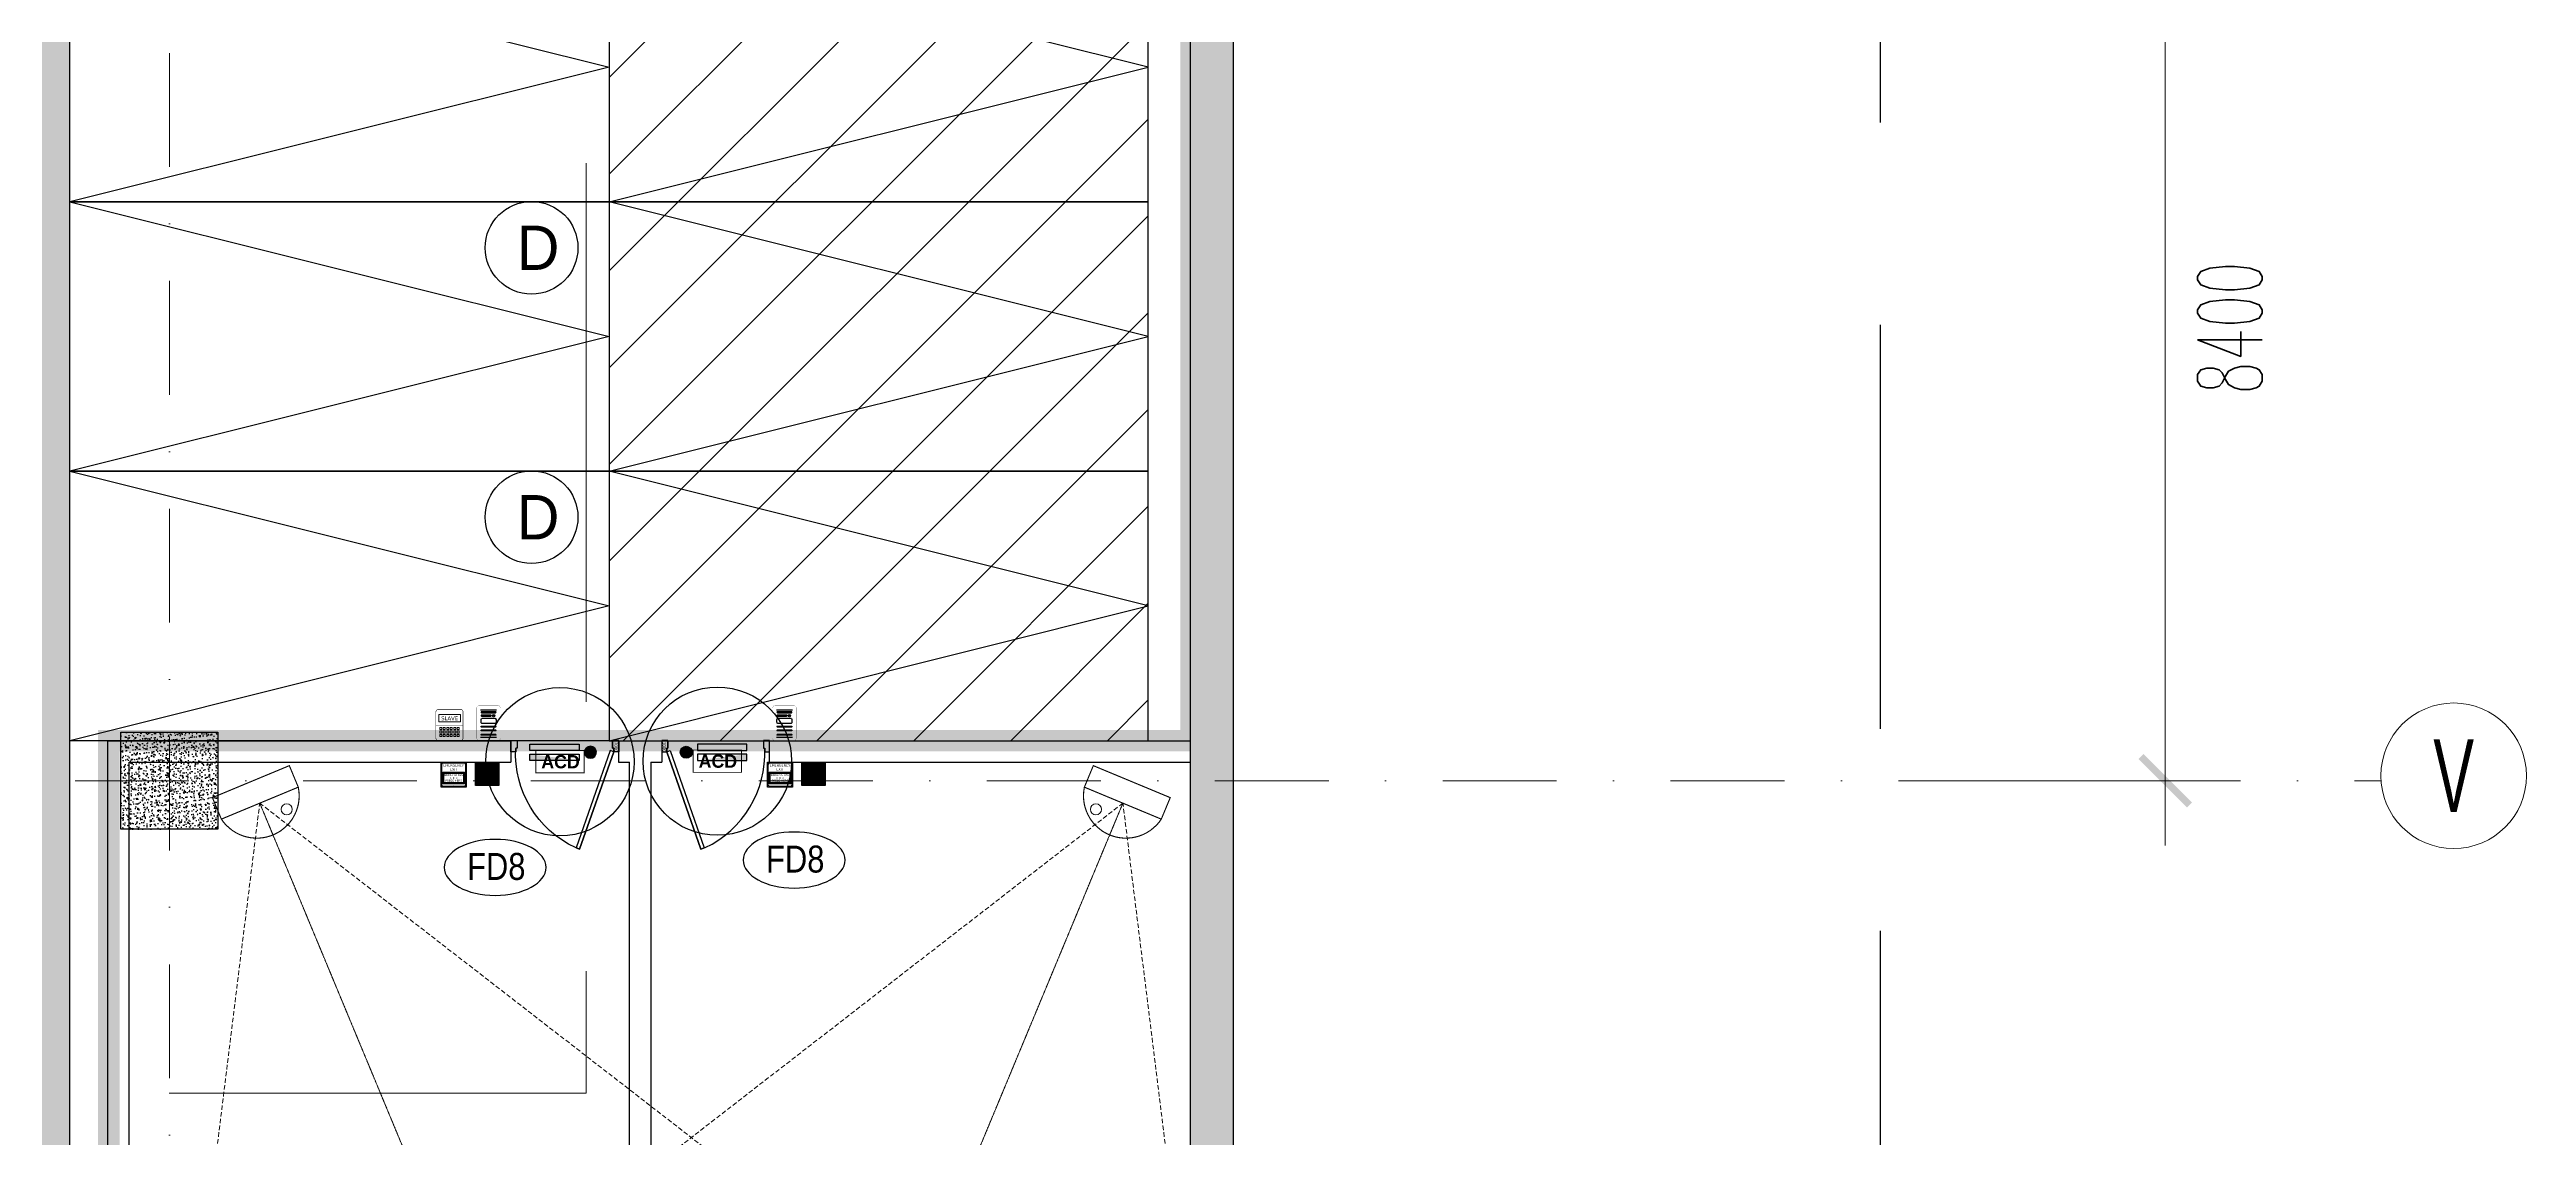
# Model space of a CAD drawing. Header units: millimetres. Extents: x 2509692 to 6766201, y 361130 to 898117.
# Drawn here: x 2626998 to 2649969, y 697283 to 707378 of the extents above; entities that cross this region are included whole.
import ezdxf
from ezdxf.enums import TextEntityAlignment as Align

# ---------------------------------------------------------------- set-up
doc = ezdxf.new("R2010")
doc.units = ezdxf.units.MM
doc.header["$LTSCALE"] = 100
for name, pattern in [('01.MAIN DRAWING_NW$0$(X-REF)S12-200-HIDDEN', [0.375, 0.25, -0.125]), ('01.NW_MACHINES$0$DASHED', [0.75, 0.5, -0.25]), ('HIDDEN', [0.375, 0.25, -0.125]), ('PAMIR A_GROUND FLOOR GRID$0$( Dashed )', [0.75, 0.5, -0.25]), ('PAMIR A_GROUND FLOOR GRID$0$ACAD_ISO05W100', [33, 24, -3, 0, -3, 0, -3]), ('PAMIR A_GROUND FLOOR GRID$0$CMP LANDSUBDIVISION$0$ACAD_ISO12W100', [21, 12, -3, 0, -3, 0, -3]), ('PAMIR A_GROUND FLOOR GRID$0$CMP LANDSUBDIVISION$0$DASHED2', [0.375, 0.25, -0.125]), ('PAMIR A_GROUND FLOOR GRID$0$DGN Style 4', [21.138408, 10.562602, -5.281301, 0.013203, -5.281301])]:
    doc.linetypes.add(name, pattern=pattern)
doc.layers.get('0').update_dxf_attribs({"color": 8})
doc.layers.get('Defpoints').update_dxf_attribs({"color": 8})
for name, color, linetype in [('4 WHEELER', 8, 'Continuous'), ('4 wheeler jockey', 8, 'Continuous'), ('4 WHEELER-RefEdit0', 8, 'Continuous'), ('A-PARKING STACH-2', 8, 'Continuous'), ('A-Text', 8, 'Continuous'), ('A_DOORS', 8, 'Continuous'), ('A_PARKING TEXT', 8, 'Continuous'), ('A_RCC', 8, 'Continuous'), ('A_STAIRCASE DIM', 8, 'Continuous'), ('ACD', 220, 'Continuous'), ('ACS-DOOR', 1, 'Continuous'), ('D-TEXT', 8, 'Continuous'), ('DOUBLE  STACK', 8, 'Continuous'), ('DRIVEWAY', 8, 'HIDDEN'), ('DW-NO', 8, 'Continuous'), ('GLASS EDGE', 8, 'Continuous'), ('PAMIR A_GROUND FLOOR GRID$0$CMP LANDSUBDIVISION$0$MP-PROP-ASSET LINE', 8, 'PAMIR A_GROUND FLOOR GRID$0$CMP LANDSUBDIVISION$0$ACAD_ISO12W100'), ('PAMIR A_GROUND FLOOR GRID$0$Columns 8.4 x 8.4 MT. GRID', 8, 'Continuous'), ('RS485 CABLE', 14, 'Continuous')]:
    doc.layers.add(name, color=color, linetype=linetype)
for name, color, linetype, lineweight in [('A-WALL', 8, 'Continuous', 30), ('AC-ZONING LINE', 8, 'Continuous', 15), ('CAMERA', 5, 'Continuous', 20), ('CAMERA RANGE', 2, '01.MAIN DRAWING_NW$0$(X-REF)S12-200-HIDDEN', 20), ('HACTH', 8, 'Continuous', 5), ('PAMIR A_GROUND FLOOR GRID$0$A_GRID 8.4 x 8.4 MT.', 8, 'PAMIR A_GROUND FLOOR GRID$0$DGN Style 4', 0), ('PAMIR A_GROUND FLOOR GRID$0$A_GRID DIMENSIONS', 8, 'Continuous', 0), ('PAMIR A_GROUND FLOOR GRID$0$A_GRID NUMBERING', 8, 'Continuous', 0), ('PAMIR A_GROUND FLOOR GRID$0$CMP LANDSUBDIVISION$0$MP-BASEMENT LIN', 8, 'PAMIR A_GROUND FLOOR GRID$0$ACAD_ISO05W100', 20)]:
    doc.layers.add(name, color=color, linetype=linetype, lineweight=lineweight)
doc.styles.add('Annotative', font='arial.ttf')
doc.styles.add('DIM_200', font='swissc.ttf', dxfattribs={"height": 400})
doc.styles.add('MtXpl_Century_Gothic', font='GOTHICB.TTF')
doc.styles.add('PAMIR A_GROUND FLOOR GRID$0$ASSET_03_GRID$0$F6', font='arial.ttf', dxfattribs={"width": 0.6})
doc.styles.add('PAMIR A_GROUND FLOOR GRID$0$ASSET_03_GRID$0$MISC', font='romans.shx', dxfattribs={"width": 0.6})
doc.styles.add('V', font='verdana.ttf')
doc.styles.add('X-REF_HVAC_Basement 02$0$X-REF_HVAC_Basement 02$0$acdim', font='romans.shx', dxfattribs={"height": 150})
doc.dimstyles.new('PAMIR A_GROUND FLOOR GRID$0$ASSET_03_GRID$0$TPCL-DIM-300', dxfattribs={"dimscale": 300, "dimtxt": 2.25, "dimasz": 1.5, "dimexe": 1.75, "dimexo": 1, "dimgap": 1, "dimtad": 2, "dimdec": 0, "dimzin": 0, "dimdsep": 46, "dimtxsty": 'PAMIR A_GROUND FLOOR GRID$0$ASSET_03_GRID$0$MISC', "dimblk": 'PAMIR A_GROUND FLOOR GRID$0$ASSET_03_GRID$0$_ArchTick', "dimcen": 1, "dimdle": 2, "dimclrd": 1, "dimclre": 1, "dimclrt": 7, "dimadec": 0, "dimazin": 0, "dimtfac": 1, "dimtdec": 0, "dimtofl": 0, "dimtmove": 0, "dimatfit": 3, "dimfxl": 1, "dimtolj": 1, "dimtzin": 0, "dimlwd": -1, "dimlwe": -1, "dimarcsym": 0})
pattern_1 = [(0, (-3035710.2255, -862793.3746), (0, 6.985), [5.08, -1.905]), (90, (-3035710.2255, -862793.3746), (-6.985, 4e-16), [5.08, -1.905])]

# ---------------------------------------------------------------- blocks, each defined once
blk = doc.blocks.new('fgngd')
at = {"layer": 'A_DOORS', "linetype": 'ByBlock', "ltscale": 0.03, "elevation": 0}
blk.add_lwpolyline([(190176, 215393), (190176, 215497), (190130, 215497), (190130, 215463), (190118, 215463), (190118, 215393), (190176, 215393), (190118, 215393), (190118, 215463), (190130, 215463), (190130, 215497), (190097, 215486), (189782, 216389), (189814, 216400), (190130, 215497), (189814, 216400), (189774, 216386, 0.303549), (189221, 215466, -0.027092)], format="xyb", dxfattribs=at)
blk.add_lwpolyline([(189176, 215497), (189176, 215393), (189233, 215393), (189233, 215463), (189221, 215463), (189221, 215497), (189176, 215497)], dxfattribs=at)
at = {"layer": 'A-Text', "linetype": 'Continuous', "ltscale": 100, "insert": (190137, 215404, 0), "char_height": 30, "width": 758.63, "attachment_point": 1, "rotation": 90, "style": 'Annotative'}
blk.add_mtext('1000', dxfattribs=at)
blk = doc.blocks.new('DGKDGHK')
at = {"layer": 'A-WALL'}
for p, q in [((3655379, 1139841), (3655379, 1148712)), ((3655379, 1148712), (3659117, 1148712)), ((3659117, 1148712, 0), (3659117, 1148512, 0)), ((3660117, 1148712), (3660417, 1148712)), ((3660117, 1148712), (3660117, 1148512)), ((3660217, 1148712), (3660517, 1148712)), ((3660517, 1148712), (3660517, 1148512)), ((3661517, 1148712), (3665417, 1148712)), ((3661517, 1148512, 0), (3661517, 1148712, 0)), ((3665417, 1148712), (3665417, 1148512)), ((3655579, 1139841), (3655579, 1148512)), ((3655579, 1148512), (3659117, 1148512)), ((3660117, 1148512), (3660217, 1148512)), ((3660217, 1139841), (3660217, 1148512)), ((3660417, 1148512), (3660517, 1148512)), ((3660417, 1148512), (3660417, 1139841)), ((3661517, 1148512, 0), (3665417, 1148512)), ((3655579, 1139841), (3655379, 1139841)), ((3660417, 1139841), (3660217, 1139841))]:
    blk.add_line(p, q, dxfattribs=at)
at = {"layer": 'A_DOORS', "xscale": -1, "rotation": 179.9843133078887}
blk.add_blockref('fgngd', (3470001, 1364158, 0), dxfattribs=at)
at = {"layer": 'A_DOORS', "rotation": 180.0156866921113}
blk.add_blockref('fgngd', (3850634, 1364158, 0), dxfattribs=at)
blk = doc.blocks.new('CAR PARKING 2500X5000')
at = {"layer": '4 WHEELER-RefEdit0', "linetype": 'ByBlock', "lineweight": -2, "ltscale": 0.5}
blk.add_lwpolyline([(-2500, 0), (0, 0), (0, -5000), (-2500, -5000)], close=True, dxfattribs=at)
blk.add_lwpolyline([(-2500, -5000), (-1250, 0), (0, -5000)], dxfattribs=at)
blk = doc.blocks.new('qdfesw')
at = {"layer": '4 wheeler jockey', "linetype": 'ByBlock', "lineweight": -2, "ltscale": 0.5}
blk.add_lwpolyline([(2705606, 1306842), (2708106, 1306842), (2708106, 1311842), (2705606, 1311842)], close=True, dxfattribs=at)
blk.add_lwpolyline([(2705606, 1311842), (2706856, 1306842), (2708106, 1311842)], dxfattribs=at)
blk = doc.blocks.new('JOCKEY PARK')
at = {"layer": 'A_STAIRCASE DIM', "transparency": 33554687}
h = blk.add_hatch(dxfattribs=at)
h.set_pattern_fill('ANSI31', color=8, scale=200)
h.set_pattern_definition([(45, (1000500, -500), (-449.0128, 449.0128), [])])
h.paths.add_polyline_path([(3526745, 803042), (3531888, 803042), (3531888, 787065), (3526745, 787065)])
h.paths.add_polyline_path([(3526888, 786165), (3531888, 786165), (3531888, 776165), (3526888, 776165)])
h.paths.add_polyline_path([(3526888, 775165), (3531883, 775165), (3531883, 755865), (3526888, 755865)])
h.paths.add_polyline_path([(3526888, 741565), (3531888, 741565), (3531888, 730665), (3526888, 730665)])
h.paths.add_polyline_path([(3526888, 724765), (3531888, 724765), (3531888, 702965), (3526888, 702965)])
h.paths.add_polyline_path([(3526888, 697065), (3531888, 697065), (3531888, 692065), (3526888, 692065)])
h.paths.add_polyline_path([(3565488, 766765), (3570488, 766765), (3570488, 759265), (3565488, 759265)])
h.paths.add_polyline_path([(3594211, 766765), (3599211, 766765), (3599211, 759265), (3594211, 759265)])
h.paths.add_polyline_path([(3632688, 811365), (3637688, 811365), (3637688, 750865), (3632688, 750865)])
h.paths.add_polyline_path([(3603738, 707470), (3619638, 707470), (3619638, 702470), (3603738, 702470)])
h.paths.add_polyline_path([(3632688, 739065), (3637688, 739065), (3637688, 700465), (3632688, 700465)])
h.paths.add_polyline_path([(3578660, 799643), (3586160, 799643), (3586160, 794643), (3578660, 794643)])
h.paths.add_polyline_path([(3565260, 803043), (3570260, 803043), (3570260, 795543), (3565260, 795543)])
h.paths.add_polyline_path([(3615888, 820665), (3615888, 821075)])
h.paths.add_polyline_path([(3561860, 863093), (3577760, 863093), (3577760, 858093), (3561860, 858093)])
h.paths.add_polyline_path([(3589560, 863093), (3594560, 863093), (3594560, 858093), (3589560, 858093)])
h.paths.add_polyline_path([(3595460, 863093), (3602960, 863093), (3602960, 858093), (3595460, 858093)])
h.paths.add_polyline_path([(3620538, 863093), (3636438, 863093), (3636438, 858093), (3620538, 858093)])
at = {"layer": '4 wheeler jockey', "rotation": 90}
for p in [(4944530, -2000141), (4944530, -2002641), (4944530, -2005141)]:
    blk.add_blockref('qdfesw', p, dxfattribs=at)
blk = doc.blocks.new('PAMIR A_GROUND FLOOR GRID$0$ASSET LINE')
at = {"layer": 'PAMIR A_GROUND FLOOR GRID$0$CMP LANDSUBDIVISION$0$MP-BASEMENT LIN', "color": 3, "linetype": 'PAMIR A_GROUND FLOOR GRID$0$( Dashed )', "ltscale": 100, "flags": 128}
for points in [[(5601412, 408058), (5601412, 591058), (5713543, 591058), (5713543, 408058)], [(5607412, 414058), (5607412, 582058), (5707543, 582058), (5707543, 414058)]]:
    blk.add_lwpolyline(points, close=True, dxfattribs=at)
at = {"layer": 'PAMIR A_GROUND FLOOR GRID$0$CMP LANDSUBDIVISION$0$MP-PROP-ASSET LINE', "linetype": 'PAMIR A_GROUND FLOOR GRID$0$CMP LANDSUBDIVISION$0$DASHED2', "ltscale": 150, "flags": 128}
blk.add_lwpolyline([(5595412, 402058), (5595412, 597058), (5719543, 597058), (5719543, 402058)], close=True, dxfattribs=at)
blk = doc.blocks.new('PAMIR A_GROUND FLOOR GRID$0$ASSET_03_GRID$0$_ArchTick')
at = {"color": 0, "linetype": 'ByBlock', "const_width": 0.15}
blk.add_lwpolyline([(-0.5, -0.5), (0.5, 0.5)], dxfattribs=at)
blk = doc.blocks.new('*D89')
at = {"layer": 'Defpoints', "color": 0, "linetype": 'Continuous', "ltscale": 1500000.0, "transparency": 16777216}
for p in [(2644484, 708993), (2644484, 700593), (2646619, 700593)]:
    blk.add_point(p, dxfattribs=at)
at = {"layer": 'PAMIR A_GROUND FLOOR GRID$0$A_GRID DIMENSIONS', "color": 9, "linetype": 'Continuous', "ltscale": 1500000.0, "transparency": 16777216}
for p, q in [((2646619, 709593), (2646619, 699993)), ((2644784, 708993), (2647144, 708993)), ((2644784, 700593), (2647144, 700593))]:
    blk.add_line(p, q, dxfattribs=at)
at = {"layer": 'PAMIR A_GROUND FLOOR GRID$0$A_GRID DIMENSIONS', "color": 9, "linetype": 'Continuous', "ltscale": 1500000.0, "transparency": 16777216, "xscale": 450, "yscale": 450, "zscale": 450}
for p, rotation in [((2646619, 708993), 90), ((2646619, 700593), 270)]:
    blk.add_blockref('PAMIR A_GROUND FLOOR GRID$0$ASSET_03_GRID$0$_ArchTick', p, dxfattribs=dict(at, rotation=rotation))
at = {"layer": 'PAMIR A_GROUND FLOOR GRID$0$A_GRID DIMENSIONS', "color": 7, "linetype": 'Continuous', "ltscale": 1500000.0, "transparency": 16777216, "insert": (2647219, 704793), "char_height": 600, "attachment_point": 5, "rotation": 90, "style": 'PAMIR A_GROUND FLOOR GRID$0$ASSET_03_GRID$0$MISC'}
blk.add_mtext('\\A1;8400', dxfattribs=at)
blk = doc.blocks.new('PAMIR A_GROUND FLOOR GRID$0$ASSET_03_GRID$0$A')
blk.add_circle((0, 0), 4)
at = {"style": 'PAMIR A_GROUND FLOOR GRID$0$ASSET_03_GRID$0$F6', "width": 0.6}
blk.add_attdef('GRTAG', text='', height=4, dxfattribs=at).set_placement((0, 0), align=Align.MIDDLE)
blk = doc.blocks.new('PAMIR A_GROUND FLOOR GRID$0$gfhjd')
at = {"layer": 'PAMIR A_GROUND FLOOR GRID$0$Columns 8.4 x 8.4 MT. GRID', "transparency": 33554505}
h = blk.add_hatch(dxfattribs=at)
h.set_pattern_fill('AR-CONC', color=8, scale=0.5)
h.set_pattern_definition([(50, (2668641.195, 1117441.09), (91.092334, -7.969543), [9.525, -104.775]), (355, (2668641.2, 1117441.09), (-17.62171, 95.52842), [7.62, -83.82029]), (100.451445, (2668648.79, 1117440.43), (73.470624, 87.558876), [8.095004, -89.04512]), (46.1842, (2668641.2, 1117466.49), (135.53952, -21.02116), [14.2875, -157.1625]), (96.63556, (2668652.49, 1117464.74), (118.70207, 123.71306), [12.14251, -133.5678]), (351.18415, (2668641.2, 1117466.49), (118.70207, 123.71306), [11.42998, -125.72987]), (21, (2668653.895, 1117460.14), (75.807196, -51.1326), [9.525, -104.775]), (326, (2668653.9, 1117460.14), (30.901014, 92.09398), [7.62, -83.82]), (71.451445, (2668660.21, 1117455.88), (106.70821, 40.961384), [8.095004, -89.04497]), (37.5, (2668641.195, 1117441.09), (1.544302, 42.2775194), [0, -82.804, 0, -85.09, 0, -84.1375]), (7.5, (2668641.195, 1117441.09), (33.409831, 50.090287), [0, -48.514, 0, -80.899, 0, -32.0675]), (327.5, (2668612.874, 1117441.09), (67.795298, -2.864372), [0, -31.75, 0, -99.06, 0, -131.445]), (317.5, (2668600.174, 1117441.09), (74.06459, 12.713246), [0, -41.275, 0, -65.786, 0, -93.345])])
h.paths.add_polyline_path([(2555360, 1057637), (2556260, 1057637), (2556260, 1056737), (2555361, 1056737)])
at = {"layer": 'PAMIR A_GROUND FLOOR GRID$0$Columns 8.4 x 8.4 MT. GRID', "lineweight": 30}
blk.add_lwpolyline([(2555361, 1057637), (2556260, 1057637), (2556260, 1056737), (2555361, 1056737)], close=True, dxfattribs=at)
blk = doc.blocks.new('A$C8c9960d7')
at = {"layer": 'PAMIR A_GROUND FLOOR GRID$0$Columns 8.4 x 8.4 MT. GRID'}
blk.add_blockref('PAMIR A_GROUND FLOOR GRID$0$gfhjd', (72300, -356594), dxfattribs=at)
blk = doc.blocks.new('TAG_200')
at = {"layer": 'D-TEXT'}
blk.add_ellipse((-45, 350), major_axis=(-756, 0), ratio=0.550599, dxfattribs=at)
at = {"layer": 'D-TEXT', "style": 'DIM_200'}
blk.add_attdef('DW', text='', height=400, dxfattribs=at).set_placement((433, 366), align=Align.MIDDLE_CENTER)
blk = doc.blocks.new('SEG')
at = {"layer": 'DRIVEWAY', "linetype": 'Continuous'}
blk.add_line((3127188, 692593), (3127188, 741749), dxfattribs=at)
blk = doc.blocks.new('A$C29A2079D')
at = {"layer": 'HACTH', "true_color": 0xf7f2ee, "transparency": 33554602}
h = blk.add_hatch(dxfattribs=at)
h.set_pattern_fill('ANGLE')
h.set_pattern_definition(pattern_1)
edge = h.paths.add_edge_path()
edge.add_line((74678, -8850), (75151, -8850))
edge.add_line((75151, -8850), (75151, 5800))
edge.add_line((75151, 5800), (101366, 5800))
edge.add_arc((101366, 6300), 500, 270, 360)
edge.add_line((101866, 6300), (101866, 11000))
edge.add_arc((101366, 11000), 500, 0, 90)
edge.add_line((101366, 11500), (17750, 11500))
edge.add_arc((17750, 11000), 500, 90, 180)
edge.add_line((17250, 11000), (17250, -8850))
edge.add_line((17250, -8850), (14228, -8850))
edge.add_arc((14228, -9350), 500, 89.9998, 180)
edge.add_line((13728, -9350), (13728, -15850))
edge.add_arc((14228, -15850), 500, 180, 270)
edge.add_line((14228, -16350), (17478, -16350))
edge.add_line((17478, -16350), (17478, -50929))
edge.add_line((17478, -50929), (7978, -50929))
edge.add_arc((7978, -50429), 500, 180, 270, ccw=False)
edge.add_line((7478, -50429), (7478, -42325))
edge.add_arc((6978, -42325), 500, 0, 90.0003)
edge.add_line((6978, -41825), (3586, -41825))
edge.add_arc((3586, -42325), 500, 90.0003, 180.0017)
edge.add_line((3086, -42325), (3086, -59251))
edge.add_line((3086, -59251), (1175, -59251))
edge.add_arc((1175, -59751), 500, 90.0125, 179.9888)
edge.add_line((675, -59751), (667, -103029))
edge.add_spline(control_points=[(667, -103029), (702, -103334), (770, -103917), (1633, -104788), (2901, -104986), (3058, -105753), (3088, -105901)], knot_values=[0, 0, 0, 0, 894.923904, 1708.274926, 3539.028112, 3976.033279, 3976.033279, 3976.033279, 3976.033279], degree=3, periodic=0)
edge.add_line((3088, -105901), (3084, -120205))
edge.add_spline(control_points=[(3084, -119850), (3085, -120025), (3090, -120889), (1674, -121331), (753, -122299), (701, -122943), (677, -123229)], knot_values=[0, 0, 0, 0, 503.03039, 2487.793322, 3539.319114, 4374.600504, 4374.600504, 4374.600504, 4374.600504], degree=3, periodic=0)
edge.add_line((677, -123229), (677, -170200))
edge.add_arc((1177, -170200), 500, 180, 270)
edge.add_line((1177, -170700), (7478, -170700))
edge.add_line((7478, -170700), (90978, -170700))
edge.add_arc((90978, -170200), 500, 270, 360.0004)
edge.add_line((91478, -170200), (91477, -121044))
edge.add_line((91477, -121044), (84677, -121044))
edge.add_line((84677, -121044), (84677, -137450))
edge.add_line((84677, -137450), (74678, -137450))
edge.add_line((74678, -137450), (74678, -111850))
edge.add_arc((75178, -111850), 500, 90, 180, ccw=False)
edge.add_line((75178, -111350), (91478, -111350))
edge.add_line((91478, -111350), (91477, -50850))
edge.add_line((91477, -50850), (75178, -50850))
edge.add_arc((75178, -50350), 500, 180, 270, ccw=False)
edge.add_line((74678, -50350), (74678, -8850))
h.paths.add_polyline_path([(24751, -22800, -0.414213), (25251, -22300), (67150, -22300, -0.414214), (67650, -22800), (67650, -50850), (24751, -50850)], flags=16)
h.paths.add_polyline_path([(16978, -58350, -0.414214), (17478, -58850), (17478, -103350, -0.414213), (16978, -103850), (7978, -103850, -0.414214), (7478, -103350), (7478, -58850, -0.414214), (7978, -58350)], flags=16)
h.paths.add_polyline_path([(24550, -57648), (67378, -57648, -0.414214), (67878, -58148), (67878, -67650), (51077, -67650), (51077, -95450), (41077, -95450), (41077, -67650), (24050, -67650), (24050, -58148, -0.414213)], flags=16)
h.paths.add_polyline_path([(24278, -75150), (34278, -75150), (34278, -100850), (57877, -100850), (57877, -75150), (67878, -75150), (67878, -103850, -0.414214), (65878, -105850), (26278, -105850, -0.414214), (24278, -103850)], flags=16)
h.paths.add_polyline_path([(24751, -17250), (24751, -16350), (25178, -16350), (25178, -8850), (24751, -8850), (24751, 5800), (67650, 5800), (67650, -17250)], flags=16)
h.paths.add_polyline_path([(74677, -58850, -0.414214), (75177, -58350), (84677, -58350), (84678, -103850), (75177, -103850, -0.414214), (74677, -103350)], flags=16)
h.paths.add_polyline_path([(17477, -111850), (17477, -164729, -0.414214), (16977, -165229), (7977, -165229, -0.414214), (7477, -164729), (7477, -111350), (16977, -111350, -0.414214)], flags=16)
h.paths.add_polyline_path([(67878, -111350), (67878, -119829), (67650, -119829), (67650, -139400, -0.414214), (67150, -139900), (25251, -139900, -0.414214), (24751, -139400), (24751, -111350)], flags=16)
h.paths.add_polyline_path([(84450, -144950), (84450, -164323, -0.414213), (83950, -164823), (67528, -164823), (67528, -164550), (41474, -164550), (41474, -164979), (24627, -164979), (24628, -153350), (25178, -153350), (25178, -145850), (24751, -145850), (24751, -144950)], flags=16)
at = {"layer": 'DRIVEWAY'}
blk.add_blockref('SEG', (-3035711, -862793), dxfattribs=at)
blk = doc.blocks.new('frfrfr')
at = {"layer": 'A-PARKING STACH-2'}
blk.add_circle((0, 0), 314, dxfattribs=at)
at = {"layer": 'A_PARKING TEXT', "insert": (-101, 150), "char_height": 300, "width": 4300.79, "attachment_point": 1, "style": 'X-REF_HVAC_Basement 02$0$X-REF_HVAC_Basement 02$0$acdim'}
blk.add_mtext('{\\fcentury gothic|b0|i0|c0|p34;D}', dxfattribs=at)
blk = doc.blocks.new('A$C555C795E')
at = {"layer": 'A-PARKING STACH-2', "color": 3, "xscale": 1.369400645261373, "yscale": 1.369400645261373, "zscale": 1.369400645261373}
for p in [(95758, -157255), (95758, -159755)]:
    blk.add_blockref('frfrfr', p, dxfattribs=at)
blk = doc.blocks.new('A$C72A00BA6')
at = {"layer": 'HACTH', "true_color": 0xf7f2ee, "transparency": 33554602}
h = blk.add_hatch(dxfattribs=at)
h.set_pattern_fill('ANGLE')
h.set_pattern_definition(pattern_1)
edge = h.paths.add_edge_path()
edge.add_line((74678, -8850), (75151, -8850))
edge.add_line((75151, -8850), (75151, 5800))
edge.add_line((75151, 5800), (101366, 5800))
edge.add_arc((101366, 6300), 500, 270, 360)
edge.add_line((101866, 6300), (101866, 11000))
edge.add_arc((101366, 11000), 500, 0, 90)
edge.add_line((101366, 11500), (17750, 11500))
edge.add_arc((17750, 11000), 500, 90, 180)
edge.add_line((17250, 11000), (17250, -8850))
edge.add_line((17250, -8850), (14228, -8850))
edge.add_arc((14228, -9350), 500, 89.9998, 180)
edge.add_line((13728, -9350), (13728, -15850))
edge.add_arc((14228, -15850), 500, 180, 270)
edge.add_line((14228, -16350), (17478, -16350))
edge.add_line((17478, -16350), (17478, -50929))
edge.add_line((17478, -50929), (7978, -50929))
edge.add_arc((7978, -50429), 500, 180, 270, ccw=False)
edge.add_line((7478, -50429), (7478, -42325))
edge.add_arc((6978, -42325), 500, 0, 90.0003)
edge.add_line((6978, -41825), (3586, -41825))
edge.add_arc((3586, -42325), 500, 90.0003, 180.0017)
edge.add_line((3086, -42325), (3086, -59251))
edge.add_line((3086, -59251), (1175, -59251))
edge.add_arc((1175, -59751), 500, 90.0125, 179.9888)
edge.add_line((675, -59751), (667, -103029))
edge.add_spline(control_points=[(667, -103029), (702, -103334), (770, -103917), (1633, -104788), (2901, -104986), (3058, -105753), (3088, -105901)], knot_values=[0, 0, 0, 0, 894.923904, 1708.274926, 3539.028112, 3976.033279, 3976.033279, 3976.033279, 3976.033279], degree=3, periodic=0)
edge.add_line((3088, -105901), (3084, -120205))
edge.add_spline(control_points=[(3084, -119850), (3085, -120025), (3090, -120889), (1674, -121331), (753, -122299), (701, -122943), (677, -123229)], knot_values=[0, 0, 0, 0, 503.03039, 2487.793322, 3539.319114, 4374.600504, 4374.600504, 4374.600504, 4374.600504], degree=3, periodic=0)
edge.add_line((677, -123229), (677, -170200))
edge.add_arc((1177, -170200), 500, 180, 270)
edge.add_line((1177, -170700), (7478, -170700))
edge.add_line((7478, -170700), (90978, -170700))
edge.add_arc((90978, -170200), 500, 270, 360.0004)
edge.add_line((91478, -170200), (91477, -121044))
edge.add_line((91477, -121044), (84677, -121044))
edge.add_line((84677, -121044), (84677, -137450))
edge.add_line((84677, -137450), (74678, -137450))
edge.add_line((74678, -137450), (74678, -111850))
edge.add_arc((75178, -111850), 500, 90, 180, ccw=False)
edge.add_line((75178, -111350), (91478, -111350))
edge.add_line((91478, -111350), (91477, -50850))
edge.add_line((91477, -50850), (75178, -50850))
edge.add_arc((75178, -50350), 500, 180, 270, ccw=False)
edge.add_line((74678, -50350), (74678, -8850))
h.paths.add_polyline_path([(24751, -22800, -0.414213), (25251, -22300), (67150, -22300, -0.414214), (67650, -22800), (67650, -50850), (24751, -50850)], flags=16)
h.paths.add_polyline_path([(16978, -58350, -0.414214), (17478, -58850), (17478, -103350, -0.414213), (16978, -103850), (7978, -103850, -0.414214), (7478, -103350), (7478, -58850, -0.414214), (7978, -58350)], flags=16)
h.paths.add_polyline_path([(24550, -57648), (67378, -57648, -0.414214), (67878, -58148), (67878, -67650), (51077, -67650), (51077, -95450), (41077, -95450), (41077, -67650), (24050, -67650), (24050, -58148, -0.414213)], flags=16)
h.paths.add_polyline_path([(24278, -75150), (34278, -75150), (34278, -100850), (57877, -100850), (57877, -75150), (67878, -75150), (67878, -103850, -0.414214), (65878, -105850), (26278, -105850, -0.414214), (24278, -103850)], flags=16)
h.paths.add_polyline_path([(24751, -17250), (24751, -16350), (25178, -16350), (25178, -8850), (24751, -8850), (24751, 5800), (67650, 5800), (67650, -17250)], flags=16)
h.paths.add_polyline_path([(74677, -58850, -0.414214), (75177, -58350), (84677, -58350), (84678, -103850), (75177, -103850, -0.414214), (74677, -103350)], flags=16)
h.paths.add_polyline_path([(17477, -111850), (17477, -164729, -0.414214), (16977, -165229), (7977, -165229, -0.414214), (7477, -164729), (7477, -111350), (16977, -111350, -0.414214)], flags=16)
h.paths.add_polyline_path([(67878, -111350), (67878, -119829), (67650, -119829), (67650, -139400, -0.414214), (67150, -139900), (25251, -139900, -0.414214), (24751, -139400), (24751, -111350)], flags=16)
h.paths.add_polyline_path([(84450, -144950), (84450, -164323, -0.414213), (83950, -164823), (67528, -164823), (67528, -164550), (41474, -164550), (41474, -164979), (24627, -164979), (24628, -153350), (25178, -153350), (25178, -145850), (24751, -145850), (24751, -144950)], flags=16)
at = {"layer": 'DRIVEWAY'}
blk.add_blockref('SEG', (-3035711, -862793), dxfattribs=at)
blk = doc.blocks.new('dome')
at = {"layer": 'CAMERA'}
blk.add_line((1286, 2299), (1286, -2299), dxfattribs=at)
blk.add_line((1286, 2299), (1286, -2299), dxfattribs=at)
at = {"layer": 'CAMERA', "const_width": 61.2}
blk.add_lwpolyline([(0, 2299), (1286, 2299), (1286, -2299), (0, -2299)], close=True, dxfattribs=at)
blk.add_lwpolyline([(0, 2299), (1286, 2299), (1286, -2299), (0, -2299)], close=True, dxfattribs=at)
at = {"layer": 'CAMERA', "ltscale": 100, "const_width": 61.2}
blk.add_lwpolyline([(1286, 2299, -0.8268059), (1286, -2299)], format="xyb", dxfattribs=at)
at = {"layer": 'CAMERA'}
blk.add_circle((2174, 1239), 308, dxfattribs=at)
blk.add_circle((2174, 1239), 308, dxfattribs=at)
blk.add_arc((846, 0), 2341, 280.83171, 79.16829, dxfattribs=at)
blk.add_arc((846, 0), 2341, 280.83171, 79.16829, dxfattribs=at)
at = {"layer": 'CAMERA RANGE'}
blk.add_line((1281, -3), (45184, -3), dxfattribs=at)
at = {"layer": 'CAMERA RANGE', "linetype": '01.NW_MACHINES$0$DASHED', "ltscale": 5}
blk.add_lwpolyline([(1281, -3), (39261, 21604, -0.274115), (39261, -21610)], format="xyb", close=True, dxfattribs=at)
blk = doc.blocks.new('ACD')
at = {"layer": 'ACD', "const_width": 8}
blk.add_lwpolyline([(-209, 104), (240, 104), (240, 312), (-209, 312)], close=True, dxfattribs=at)
at = {"layer": 'ACD'}
blk.add_circle((15, 208), 688, dxfattribs=at)
at = {"layer": 'ACD', "color": 7, "style": 'MtXpl_Century_Gothic'}
blk.add_text('ACD', height=123.2, dxfattribs=at).set_placement((20, 208), align=Align.MIDDLE_CENTER)
blk = doc.blocks.new('CR')
at = {"layer": 'ACS-DOOR', "color": 74}
for p, q in [((-148, 573), (148, 573)), ((-148, 67), (148, 67))]:
    blk.add_line(p, q, dxfattribs=at)
at = {"layer": 'ACS-DOOR', "color": 74, "const_width": 3.59}
blk.add_lwpolyline([(0, 0), (-172, 0, -0.414214), (-217, 45), (-217, 608, -0.414214), (-172, 653), (0, 653), (172, 653, -0.414214), (217, 608), (217, 45, -0.414214), (172, 0)], format="xyb", close=True, dxfattribs=at)
at = {"layer": 'ACS-DOOR', "color": 74}
for points in [[(-129, 538, 1), (-129, 520), (129, 520, 1), (129, 538)], [(-129, 475, 1), (-129, 457), (40, 457, 1), (40, 475)], [(116, 319), (-116, 319, -0.414214), (-138, 341), (-138, 393, -0.414214), (-116, 416), (116, 416, -0.414214), (138, 393), (138, 341, -0.414214)], [(-129, 253, -1), (-129, 271), (129, 271, -1), (129, 253)], [(-129, 181, -1), (-129, 199), (129, 199, -1), (129, 181)], [(-129, 102, -1), (-129, 120), (129, 120, -1), (129, 102)]]:
    blk.add_lwpolyline(points, format="xyb", close=True, dxfattribs=at)
at = {"layer": 'ACS-DOOR', "color": 90, "const_width": 15.3}
blk.add_lwpolyline([(86, 466, 1), (101, 466, 1)], format="xyb", close=True, dxfattribs=at)
at = {"layer": 'ACS-DOOR', "color": 230}
blk.add_circle((93, 466), 22.4, dxfattribs=at)
blk = doc.blocks.new('PB')
at = {"layer": 'ACS-DOOR', "ltscale": 1000, "transparency": 33554508}
h = blk.add_hatch(color=7, dxfattribs=at)
h.dxf.hatch_style = 1
h.set_gradient(color1=(209, 156, 199), color2=(173, 221, 247))
edge = h.paths.add_edge_path()
edge.add_spline(control_points=[(205, 401), (205, 410), (199, 416)], knot_values=[1, 1, 1, 1.785398, 1.785398, 1.785398], weights=[1, 0.92388, 1], degree=2, periodic=0)
edge.add_spline(control_points=[(199, 416), (192, 422), (183, 422)], knot_values=[1.785398, 1.785398, 1.785398, 2.570796, 2.570796, 2.570796], weights=[1, 0.92388, 1], degree=2, periodic=0)
edge.add_spline(control_points=[(183, 422), (0, 422), (-183, 422)], knot_values=[2.570796, 2.570796, 2.570796, 3.570796, 3.570796, 3.570796], weights=[1, 1, 1], degree=2, periodic=0)
edge.add_spline(control_points=[(-183, 422), (-192, 422), (-199, 416), (-205, 410), (-205, 401)], knot_values=[3.570796, 3.570796, 3.570796, 4.356194, 4.356194, 5.141593, 5.141593, 5.141593], weights=[1, 0.92388, 1, 0.92388, 1], degree=2, periodic=0)
edge.add_spline(control_points=[(-205, 401), (-205, 217), (-205, 34)], knot_values=[5.141593, 5.141593, 5.141593, 6.141593, 6.141593, 6.141593], weights=[1, 1, 1], degree=2, periodic=0)
edge.add_spline(control_points=[(-205, 34), (-205, 25), (-199, 18), (-192, 12), (-183, 12)], knot_values=[6.141593, 6.141593, 6.141593, 6.926991, 6.926991, 7.712389, 7.712389, 7.712389], weights=[1, 0.92388, 1, 0.92388, 1], degree=2, periodic=0)
edge.add_spline(control_points=[(-183, 12), (0, 12), (183, 12)], knot_values=[7.712389, 7.712389, 7.712389, 8.712389, 8.712389, 8.712389], weights=[1, 1, 1], degree=2, periodic=0)
edge.add_spline(control_points=[(183, 12), (192, 12), (199, 18)], knot_values=[8.712389, 8.712389, 8.712389, 9.497787, 9.497787, 9.497787], weights=[1, 0.92388, 1], degree=2, periodic=0)
edge.add_spline(control_points=[(199, 18), (205, 25), (205, 34)], knot_values=[9.497787, 9.497787, 9.497787, 10.283185, 10.283185, 10.283185], weights=[1, 0.92388, 1], degree=2, periodic=0)
edge.add_spline(control_points=[(205, 34), (205, 217), (205, 401)], knot_values=[0, 0, 0, 1, 1, 1], weights=[1, 1, 1], degree=2, periodic=0)
h.paths.add_polyline_path([(66, 255), (66, 49), (-66, 49), (-66, 255)], flags=16)
h.paths.add_polyline_path([(48, 237), (48, 67), (-48, 67), (-48, 237)], flags=0)
h.paths.add_polyline_path([(-91, 346), (91, 346), (91, 411), (-91, 411)], flags=24)
h.paths.add_polyline_path([(-132, 276), (132, 276), (132, 341), (-132, 341)], flags=24)
at = {"layer": 'ACS-DOOR', "ltscale": 1000, "true_color": 0xeae6dc, "transparency": 33554572}
h = blk.add_hatch(color=254, dxfattribs=at)
h.dxf.hatch_style = 1
h.set_gradient(color1=(206, 204, 230), color2=(192, 192, 192))
h.paths.add_polyline_path([(-48, 237), (48, 237), (66, 255), (-66, 255)])
h.paths.add_polyline_path([(-66, 49), (-48, 49), (-48, 67)], flags=17)
h.paths.add_polyline_path([(48, 67), (-48, 67), (-66, 49), (66, 49)])
h.paths.add_polyline_path([(66, 255), (48, 255), (48, 237)])
at = {"layer": 'ACS-DOOR', "ltscale": 1000, "true_color": 0x9898cc, "transparency": 33554572}
h = blk.add_hatch(color=253, dxfattribs=at)
h.dxf.hatch_style = 1
h.set_gradient(color1=(255, 255, 255), color2=(128, 128, 128))
h.paths.add_polyline_path([(-48, 67), (48, 67), (48, 237), (-48, 237)])
at = {"layer": 'ACS-DOOR', "color": 8}
for p, q in [((-48, 237), (-66, 255)), ((-48, 67), (-66, 49)), ((-48, 237), (48, 237)), ((-48, 67), (-48, 237)), ((48, 67), (-48, 67)), ((48, 237), (66, 255)), ((48, 237), (48, 67)), ((48, 67), (66, 49))]:
    blk.add_line(p, q, dxfattribs=at)
at = {"layer": 'ACS-DOOR', "color": 7}
for points in [[(217, 0), (-217, 0), (-217, 434), (217, 434)], [(66, 49), (-66, 49), (-66, 255), (66, 255)]]:
    blk.add_lwpolyline(points, close=True, dxfattribs=at)
at = {"layer": 'ACS-DOOR', "color": 8}
blk.add_rational_spline([(205, 34), (205, 217), (205, 401), (205, 410), (199, 416), (192, 422), (183, 422), (0, 422), (-183, 422), (-192, 422), (-199, 416), (-205, 410), (-205, 401), (-205, 217), (-205, 34), (-205, 25), (-199, 18), (-192, 12), (-183, 12), (0, 12), (183, 12), (192, 12), (199, 18), (205, 25), (205, 34)], [1, 1, 1, 0.923879532511, 1, 0.923879532511, 1, 1, 1, 0.923879532511, 1, 0.923879532511, 1, 1, 1, 0.923879532511, 1, 0.923879532511, 1, 1, 1, 0.923879532511, 1, 0.923879532511, 1], degree=2, knots=[0, 0, 0, 1, 1, 1.785398, 1.785398, 2.570796, 2.570796, 3.570796, 3.570796, 4.356194, 4.356194, 5.141593, 5.141593, 6.141593, 6.141593, 6.926991, 6.926991, 7.712389, 7.712389, 8.712389, 8.712389, 9.497787, 9.497787, 10.283185, 10.283185, 10.283185], dxfattribs=at)
at = {"layer": 'ACS-DOOR', "color": 7, "style": 'V'}
for s, p in [('BUTTON', (0, 309)), ('PUSH', (0, 378))]:
    blk.add_text(s, height=41.9, dxfattribs=at).set_placement(p, align=Align.MIDDLE_CENTER)
blk = doc.blocks.new('EBG')
at = {"layer": 'ACS-DOOR', "color": 11, "true_color": 0xf27172}
for p, q in [((-346, 0), (-346, 691)), ((-346, 691), (346, 691)), ((346, 691), (346, 0)), ((346, 0), (-346, 0)), ((-327, 54), (-327, 638)), ((-301, 90), (-301, 417)), ((-301, 417), (301, 417)), ((-272, 389), (-301, 417)), ((-272, 118), (-301, 90)), ((301, 90), (-301, 90)), ((-292, 672), (292, 672)), ((292, 19), (-292, 19)), ((272, 389), (301, 417)), ((272, 118), (301, 90)), ((301, 417), (301, 90)), ((327, 638), (327, 54))]:
    blk.add_line(p, q, dxfattribs=at)
blk.add_lwpolyline([(272, 118), (-272, 118), (-272, 389), (272, 389)], close=True, dxfattribs=at)
at = {"layer": 'ACS-DOOR', "color": 7, "const_width": 3.46}
for points in [[(-100, 251), (-158, 251)], [(100, 251), (158, 251)]]:
    blk.add_lwpolyline(points, dxfattribs=at)
at = {"layer": 'ACS-DOOR', "color": 11, "true_color": 0xf27172, "const_width": 0.346}
for points in [[(0, 77, 1), (0, 31, 1), (0, 77, 1)], [(0, 74, 1), (0, 34, 1), (0, 74, 1)], [(0, 68, 1), (0, 40, 1), (0, 68, 1)]]:
    blk.add_lwpolyline(points, format="xyb", dxfattribs=at)
at = {"layer": 'ACS-DOOR', "color": 7, "const_width": 17.3}
blk.add_lwpolyline([(-9, 251, 1), (9, 251, 1)], format="xyb", close=True, dxfattribs=at)
at = {"layer": 'ACS-DOOR', "color": 11, "true_color": 0xf27172}
for centre, start, end in [((-292, 638), 90, 180), ((-292, 54), 180, 270), ((292, 638), 0, 90), ((292, 54), 270, 0)]:
    blk.add_arc(centre, 34.6, start, end, dxfattribs=at)
at = {"layer": 'ACS-DOOR', "color": 7}
for points in [[(-100, 264), (-47, 251), (-100, 238)], [(100, 264), (47, 251), (100, 238)]]:
    blk.add_solid(points, dxfattribs=at)
at = {"layer": 'ACS-DOOR', "color": 1, "style": 'V'}
for s, p in [('EMERGENCY', (0, 603)), ('EXIT', (0, 492))]:
    blk.add_text(s, height=66.7, dxfattribs=at).set_placement(p, align=Align.MIDDLE_CENTER)
at = {"layer": 'ACS-DOOR', "color": 7, "style": 'V'}
for s, height, p in [('BREAK GLASS', 54.08, (0, 332)), ('PRESS HERE', 54.1, (0, 178))]:
    blk.add_text(s, height=height, dxfattribs=at).set_placement(p, align=Align.MIDDLE_CENTER)
blk = doc.blocks.new('2D-SLAVE')
at = {"layer": 'ACS-DOOR', "color": 4, "lineweight": 0, "const_width": 10}
blk.add_lwpolyline([(252, 50), (252, 533, 0.414214), (202, 583), (-202, 583, 0.414214), (-252, 533), (-252, 50, 0.414214), (-202, 0), (202, 0, 0.414214)], format="xyb", close=True, dxfattribs=at)
at = {"layer": 'ACS-DOOR', "color": 4, "lineweight": 0}
blk.add_lwpolyline([(205, 347), (205, 484), (-200, 484), (-200, 347)], close=True, dxfattribs=at)
at = {"layer": 'ACS-DOOR', "color": 4, "lineweight": 0, "const_width": 10}
blk.add_lwpolyline([(-252, 281), (252, 281)], dxfattribs=at)
at = {"layer": 'ACS-DOOR', "color": 8, "lineweight": 0}
for points in [[(-144, 205), (-144, 244), (-180, 244), (-180, 205)], [(-144, 141), (-144, 180), (-180, 180), (-180, 141)], [(-144, 77), (-144, 116), (-180, 116), (-180, 77)], [(-79, 205), (-79, 244), (-115, 244), (-115, 205)], [(-79, 141), (-79, 180), (-115, 180), (-115, 141)], [(-79, 77), (-79, 116), (-115, 116), (-115, 77)], [(-14, 205), (-14, 244), (-50, 244), (-50, 205)], [(-14, 141), (-14, 180), (-50, 180), (-50, 141)], [(-14, 77), (-14, 116), (-50, 116), (-50, 77)], [(50, 205), (50, 244), (14, 244), (14, 205)], [(50, 141), (50, 180), (14, 180), (14, 141)], [(50, 77), (50, 116), (14, 116), (14, 77)], [(115, 205), (115, 244), (79, 244), (79, 205)], [(115, 141), (115, 180), (79, 180), (79, 141)], [(115, 77), (115, 116), (79, 116), (79, 77)], [(180, 205), (180, 244), (144, 244), (144, 205)], [(180, 141), (180, 180), (144, 180), (144, 141)], [(180, 77), (180, 116), (144, 116), (144, 77)]]:
    blk.add_lwpolyline(points, close=True, dxfattribs=at)
at = {"layer": 'ACS-DOOR', "color": 7, "style": 'V'}
blk.add_text('SLAVE', height=71.3, dxfattribs=at).set_placement((3, 415), align=Align.MIDDLE_CENTER)
blk = doc.blocks.new('S-D')
at = {"layer": 'ACS-DOOR', "lineweight": 25, "transparency": 33554572}
h = blk.add_hatch(color=256, dxfattribs=at)
h.dxf.hatch_style = 1
edge = h.paths.add_edge_path()
edge.add_arc((-667, 151), 111, 0, 360)
at = {"layer": 'ACS-DOOR', "color": 1, "lineweight": 25}
blk.add_lwpolyline([(456, 302), (-456, 302), (-456, 187), (456, 187)], close=True, dxfattribs=at)
at = {"layer": 'ACS-DOOR', "color": 7, "lineweight": 25}
blk.add_lwpolyline([(456, 115), (-456, 115), (-456, 0), (456, 0)], close=True, dxfattribs=at)
at = {"layer": 'ACS-DOOR', "lineweight": 25}
blk.add_circle((-667, 151), 111, dxfattribs=at)
at = {"layer": 'ACS-DOOR', "color": 9, "true_color": 0xd19cc7, "transparency": 33554559}
for points in [[(456, 302), (-456, 187), (456, 187)], [(456, 115), (-456, 0), (456, 0)]]:
    blk.add_solid(points, dxfattribs=at)
blk = doc.blocks.new('PAMIR A_GROUND FLOOR GRID')
at = {"layer": 'PAMIR A_GROUND FLOOR GRID$0$A_GRID 8.4 x 8.4 MT.'}
for p, q in [((2628110.2, 882793.4), (2628110.2, 680593.4)), ((2515201.8, 700593.4), (2648618.7, 700593.4))]:
    blk.add_line(p, q, dxfattribs=at)
at = {"layer": 'PAMIR A_GROUND FLOOR GRID$0$A_GRID NUMBERING'}
ref = blk.add_blockref('PAMIR A_GROUND FLOOR GRID$0$ASSET_03_GRID$0$A', (2649293.7, 700639.7), dxfattribs=dict(at, xscale=-168.749999999924, yscale=168.749999999924, zscale=168.749999999924))
ref.add_attrib('GRTAG', 'V', dxfattribs={"layer": '0', "height": 675, "style": 'PAMIR A_GROUND FLOOR GRID$0$ASSET_03_GRID$0$F6', "width": 0.6}).set_placement((2649293.7, 700639.7), align=Align.MIDDLE)
at = {"layer": 'PAMIR A_GROUND FLOOR GRID$0$A_GRID DIMENSIONS', "linetype": 'Continuous', "ltscale": 1500000.0}
dim = blk.add_linear_dim(base=(2646618.6, 700593.4), p1=(2644483.5, 708993.4), p2=(2644483.5, 700593.4), angle=90, dimstyle='PAMIR A_GROUND FLOOR GRID$0$ASSET_03_GRID$0$TPCL-DIM-300', override={"dimtxt": 2, "dimclrd": 9, "dimclre": 9}, dxfattribs=at)
dim.commit()
dim.dimension.update_dxf_attribs({"geometry": '*D89', "text_midpoint": (2647218.6, 704793.4)})
blk = doc.blocks.new('A$C5d815a77')
at = {"layer": 'PAMIR A_GROUND FLOOR GRID$0$A_GRID 8.4 x 8.4 MT.'}
blk.add_blockref('PAMIR A_GROUND FLOOR GRID', (0, 0), dxfattribs=at)

msp = doc.modelspace()

# ---------------------------------------------------------------- hatches: boundary and pattern name
at = {"transparency": 33554687}
h = msp.add_hatch(color=9, dxfattribs=at)
h.dxf.hatch_style = 1
h.paths.add_polyline_path([(2526244.6246, 874293.3746), (2637575.8264, 874293.3746), (2637575.8264, 692093.3746), (2526244.6246, 692093.3746)], flags=16)
h.paths.add_polyline_path([(2525844.6246, 874693.3746), (2637975.8264, 874693.3746), (2637975.8264, 691693.3746), (2525844.6246, 691693.3746)])

# ---------------------------------------------------------------- linework, layer by layer
at = {"layer": 'A_RCC'}
for points in [[(2525844.6246, 874693.3746), (2637975.8264, 874693.3746), (2637975.8264, 691693.3746), (2525844.6246, 691693.3746)], [(2526244.6246, 874293.3746), (2637575.8264, 874293.3746), (2637575.8264, 692093.3746), (2526244.6246, 692093.3746)]]:
    msp.add_lwpolyline(points, close=True, dxfattribs=at)
at = {"layer": 'AC-ZONING LINE', "color": 6, "const_width": 200}
msp.add_lwpolyline([(2553190.8998, 725785.8672), (2553185.9195, 692093.3764), (2593357.2388, 692093.3762), (2593357.2388, 697993.41), (2560306.703, 697814.7178), (2560306.703, 703814.7856), (2564383.388, 703814.7853), (2564459.145, 709443.3762), (2569310.9705, 709443.3778), (2569310.5982, 717143.3762), (2586110.5981, 717143.3762), (2586110.5981, 709443.376), (2602660.9702, 709443.3763), (2602661.7154, 697993.41), (2593619.8824, 697993.41), (2593619.8824, 692093.3762), (2627548.4401, 692093.3762), (2627548.4401, 700964.7179), (2637586.3208, 700964.7179), (2637580.0368, 733743.3762)], dxfattribs=at)

# ---------------------------------------------------------------- block references
for name in ['A$C5d815a77', 'A$C8c9960d7']:
    msp.add_blockref(name, (0, 0))
at = {"layer": '4 WHEELER', "color": 8, "linetype": 'ByBlock', "lineweight": -2, "rotation": 270}
for p in [(2632187.9457, 705964.7163), (2632187.9457, 703464.7163), (2632187.9457, 700964.7163)]:
    msp.add_blockref('CAR PARKING 2500X5000', p, dxfattribs=at)
at = {"layer": 'A-WALL'}
for name, p in [('JOCKEY PARK', (-1000500, 500)), ('DGKDGHK', (-1027841.2263, -447747.7214))]:
    msp.add_blockref(name, p, dxfattribs=at)
at = {"layer": 'ACD'}
for p in [(2631716.9663, 700561.9412), (2633176.2939, 700566.9424)]:
    msp.add_blockref('ACD', p, dxfattribs=at)
at = {"layer": 'ACS-DOOR', "color": 241, "true_color": 0xf7abae, "yscale": 0.5, "zscale": 0.5}
for name, p, xscale in [('CR', (2631069.9615, 700964.7163), 0.5), ('CR', (2633813.5024, 700964.7163), 0.5), ('2D-SLAVE', (2630707.2642, 700964.7163), 0.5), ('S-D', (2631681.0751, 700781.7418), -0.5), ('S-D', (2633235.929, 700781.7418), 0.5), ('PB', (2631056.5654, 700547.5614), 0.5), ('PB', (2634083.318, 700547.5614), 0.5)]:
    msp.add_blockref(name, p, dxfattribs=dict(at, xscale=xscale))
at = {"layer": 'CAMERA', "yscale": 0.168, "zscale": 0.168}
for p, xscale, rotation in [((2628865.5291, 700584.8195), 0.168, 292.5781553741242), ((2637034.7884, 700584.8195), -0.168, 67.42184462587583)]:
    msp.add_blockref('dome', p, dxfattribs=dict(at, xscale=xscale, rotation=rotation))
at = {"layer": 'DOUBLE  STACK', "color": 2}
msp.add_blockref('A$C555C795E', (2535710.5981, 862793.3762), dxfattribs=at)
at = {"layer": 'DRIVEWAY', "color": 2}
msp.add_blockref('A$C29A2079D', (2535710.5981, 862793.3762), dxfattribs=at)
at = {"layer": 'DW-NO'}
ref = msp.add_blockref('TAG_200', (2631102.9002, 699570.359), dxfattribs=dict(at, xscale=-0.625, yscale=0.625, zscale=0.625))
ref.add_attrib('DW', 'FD8', dxfattribs={"layer": 'D-TEXT', "height": 250, "style": 'DIM_200'}).set_placement((2631141.2118, 699798.2222), align=Align.MIDDLE_CENTER)
ref = msp.add_blockref('TAG_200', (2633875.5378, 699638.6786), dxfattribs=dict(at, xscale=-0.625, yscale=0.625, zscale=0.625))
ref.add_attrib('DW', 'FD8', dxfattribs={"layer": 'D-TEXT', "height": 250, "style": 'DIM_200'}).set_placement((2633913.8495, 699866.5418), align=Align.MIDDLE_CENTER)
at = {"layer": 'GLASS EDGE'}
msp.add_blockref('A$C72A00BA6', (2535710.5981, 862793.3762), dxfattribs=at)
at = {"layer": 'PAMIR A_GROUND FLOOR GRID$0$CMP LANDSUBDIVISION$0$MP-PROP-ASSET LINE'}
msp.add_blockref('PAMIR A_GROUND FLOOR GRID$0$ASSET LINE', (-3075567.3888, 283635.8083), dxfattribs=at)
at = {"layer": 'RS485 CABLE', "xscale": 0.3325909333983404, "yscale": 0.3325909333983404, "zscale": 0.3325909333983404}
for p in [(2630746.0965, 700534.8226), (2633772.8491, 700534.8226)]:
    msp.add_blockref('EBG', p, dxfattribs=at)

doc.saveas('drawing.dxf')
